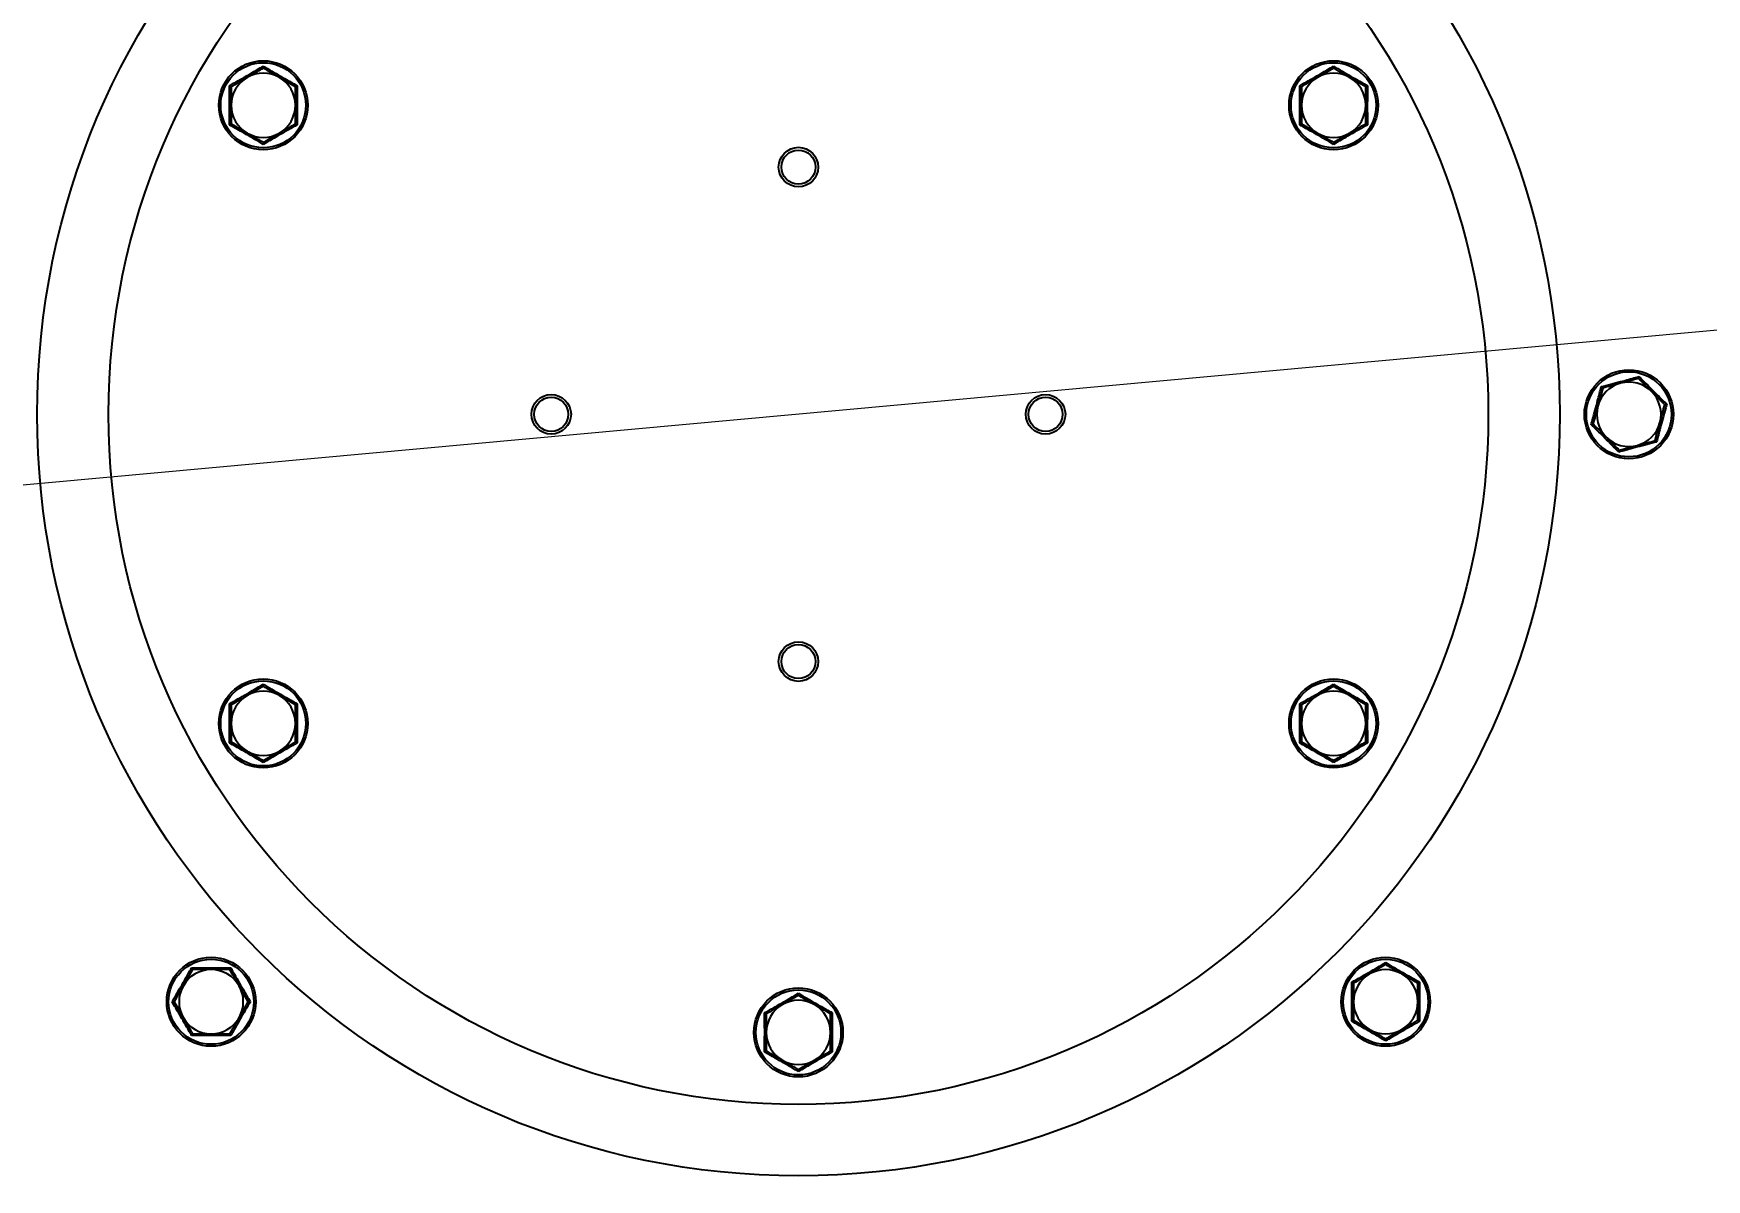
# Paper-space layout 'Sheet12' of a CAD drawing. Header units: millimetres. Extents: x 2 to 418, y -7 to 305.
# Drawn here: x 52.18 to 78.21, y 33.28 to 51.11 of the extents above; entities that cross this region are included whole.
import ezdxf

# ---------------------------------------------------------------- set-up
doc = ezdxf.new("R2010")
doc.units = ezdxf.units.MM
doc.styles.add('SLDTEXTSTYLE0', font='TXT', dxfattribs={"width": 0.75})
doc.dimstyles.new('SLDDIMSTYLE11', dxfattribs={"dimtxt": 2.116667, "dimasz": 1.5, "dimexe": 0, "dimexo": 0.0625, "dimgap": 0.529167, "dimtad": 1, "dimdec": 1, "dimlfac": 13, "dimrnd": 1e-09, "dimzin": 4, "dimdsep": 46, "dimtxsty": 'SLDTEXTSTYLE0', "dimsah": 1, "dimcen": 0, "dimadec": 0, "dimazin": 1, "dimtfac": 1, "dimtdec": 0, "dimtmove": 0, "dimatfit": 3, "dimfxl": 1, "dimfrac": 2, "dimtolj": 1, "dimtzin": 12, "dimarcsym": 0})

# ---------------------------------------------------------------- blocks, each defined once
blk = doc.blocks.new('_D_212')
at = {"color": 7, "linetype": 'Continuous', "lineweight": 18}
blk.add_line((97.557, 48.251), (30.606, 42.125), dxfattribs=at)
for points in [[(97.557, 48.251), (96.017, 48.612), (96.108, 47.616)], [(30.606, 42.125), (32.145, 41.763), (32.054, 42.759)]]:
    blk.add_solid(points, dxfattribs=at)
at = {"color": 7, "linetype": 'Continuous', "lineweight": 18, "char_height": 2.1167, "attachment_point": 1, "rotation": 5.228, "style": 'SLDTEXTSTYLE0'}
for s, insert in [('874.0', (88.654, 50.172)), ('%%c', (85.473, 49.881))]:
    blk.add_mtext(s, dxfattribs=dict(at, insert=insert))

psp = doc.layouts.new('Sheet12')

# ---------------------------------------------------------------- linework, layer by layer
at = {"color": 7, "linetype": 'Continuous', "lineweight": 25}
for p, q in [((72.4082, 50.5726), (72.1582, 50.4282)), ((55.2539, 50.2839), (55.2539, 49.9952)), ((56.2539, 50.2839), (56.0039, 50.4282)), ((72.9082, 50.2839), (72.6582, 50.4282)), ((56.2539, 49.7066), (56.2539, 49.9952)), ((55.2539, 49.7066), (55.5039, 49.5622)), ((71.9082, 49.7066), (72.1582, 49.5622)), ((72.4082, 49.4179), (72.6582, 49.5622)), ((76.5959, 45.5958), (76.5212, 45.317)), ((77.1536, 45.7452), (76.8748, 45.6705)), ((77.4124, 44.7793), (77.4871, 45.0581)), ((76.8547, 44.6299), (77.1336, 44.7046)), ((55.7539, 40.9572), (55.5039, 40.8129)), ((56.2539, 40.6685), (56.0039, 40.8129)), ((71.9082, 40.6685), (71.9082, 40.3798)), ((72.9082, 40.6685), (72.6582, 40.8129)), ((72.9082, 40.0912), (72.9082, 40.3798)), ((55.2539, 40.0912), (55.5039, 39.9468)), ((55.7539, 39.8025), (56.0039, 39.9468)), ((71.9082, 40.0912), (72.1582, 39.9468)), ((54.6544, 36.5495), (54.5101, 36.2995)), ((73.2191, 36.6269), (72.9691, 36.4826)), ((73.7191, 36.3382), (73.4691, 36.4826)), ((55.5204, 36.0495), (55.3761, 36.2995)), ((54.3657, 36.0495), (54.5101, 35.7995)), ((64.081, 36.1495), (63.831, 36.0052)), ((55.2318, 35.5495), (55.3761, 35.7995)), ((63.581, 35.8608), (63.581, 35.5722)), ((72.7191, 35.7609), (72.9691, 35.6165)), ((64.581, 35.2835), (64.581, 35.5722)), ((73.2191, 35.4722), (73.4691, 35.6165)), ((64.081, 34.9948), (64.331, 35.1391))]:
    psp.add_line(p, q, dxfattribs=at)
for centre, radius in [((64.081, 45.1875), 33.6154), ((64.081, 45.1875), 11.8462), ((64.081, 45.1875), 10.7346), ((55.7539, 49.9952), 0.6923), ((55.7539, 49.9952), 0.6619), ((72.4082, 49.9952), 0.6923), ((72.4082, 49.9952), 0.6619), ((64.081, 49.0337), 0.3077), ((64.081, 49.0337), 0.265), ((77.0042, 45.1875), 0.6923), ((77.0042, 45.1875), 0.6619), ((60.2349, 45.1875), 0.3077), ((60.2349, 45.1875), 0.265), ((67.9272, 45.1875), 0.3077), ((67.9272, 45.1875), 0.265), ((64.081, 41.3414), 0.3077), ((64.081, 41.3414), 0.265), ((55.7539, 40.3798), 0.6923), ((55.7539, 40.3798), 0.6619), ((72.4082, 40.3798), 0.6923), ((72.4082, 40.3798), 0.6619), ((54.9431, 36.0495), 0.6923), ((54.9431, 36.0495), 0.6619), ((73.2191, 36.0495), 0.6923), ((73.2191, 36.0495), 0.6619), ((64.081, 35.5722), 0.6923), ((64.081, 35.5722), 0.6619)]:
    psp.add_circle(centre, radius, dxfattribs=at)
for centre, start, end in [((55.7539, 49.9952), 120, 180), ((55.7539, 49.9952), 60, 120), ((55.7539, 49.9952), 0, 60), ((72.4082, 49.9952), 120, 180), ((72.4082, 49.9952), 60, 120), ((72.4082, 49.9952), 0, 60), ((55.7539, 49.9952), 180, 240), ((55.7539, 49.9952), 300, 0), ((72.4082, 49.9952), 180, 240), ((72.4082, 49.9952), 300, 0), ((55.7539, 49.9952), 240, 300), ((72.4082, 49.9952), 240, 300), ((77.0042, 45.1875), 105, 165), ((77.0042, 45.1875), 45, 105), ((77.0042, 45.1875), 165, 225), ((77.0042, 45.1875), 345, 45), ((77.0042, 45.1875), 285, 345), ((77.0042, 45.1875), 225, 285), ((55.7539, 40.3798), 60, 120), ((72.4082, 40.3798), 60, 120), ((55.7539, 40.3798), 120, 180), ((55.7539, 40.3798), 0, 60), ((72.4082, 40.3798), 120, 180), ((72.4082, 40.3798), 360, 60), ((55.7539, 40.3798), 180, 240), ((55.7539, 40.3798), 300, 0), ((72.4082, 40.3798), 180, 240), ((72.4082, 40.3798), 300, 360), ((55.7539, 40.3798), 240, 300), ((72.4082, 40.3798), 240, 300), ((54.9431, 36.0495), 90, 150), ((54.9431, 36.0495), 30, 90), ((73.2191, 36.0495), 120, 180), ((73.2191, 36.0495), 60, 120), ((73.2191, 36.0495), 360, 60), ((54.9431, 36.0495), 150, 210), ((54.9431, 36.0495), 330, 30), ((64.081, 35.5722), 120, 180), ((64.081, 35.5722), 60, 120), ((64.081, 35.5722), 0, 60), ((73.2191, 36.0495), 180, 240), ((73.2191, 36.0495), 300, 360), ((54.9431, 36.0495), 210, 270), ((54.9431, 36.0495), 270, 330), ((64.081, 35.5722), 180, 240), ((64.081, 35.5722), 300, 0), ((73.2191, 36.0495), 240, 300), ((64.081, 35.5722), 240, 300)]:
    psp.add_arc(centre, 0.5, start, end, dxfattribs=at)
for points, knots in [([(55.2268, 50.2995), (55.2488, 50.312), (55.3591, 50.3743), (55.5378, 50.4764), (55.6897, 50.566), (55.7539, 50.6038)], [0, 0, 0, 0, 0.1257521, 0.6310579, 1, 1, 1, 1]), ([(55.7539, 50.5726), (55.6914, 50.5365), (55.6089, 50.4889), (55.5243, 50.4401), (55.5039, 50.4282)], [0, 0, 0, 0, 0.75814858, 1, 1, 1, 1]), ([(55.7539, 50.6038), (55.7539, 50.6037), (55.7539, 50.5992), (55.7539, 50.5907), (55.7539, 50.5808), (55.7539, 50.574), (55.7539, 50.5731), (55.7539, 50.5726)], [0, 0, 0, 0, 0.0067129, 0.2676791, 0.5286892, 0.7638601, 1, 1, 1, 1]), ([(55.7539, 50.6038), (55.7756, 50.591), (55.8848, 50.5266), (56.0626, 50.423), (56.2161, 50.3362), (56.281, 50.2995)], [0, 0, 0, 0, 0.1257521, 0.6310579, 1, 1, 1, 1]), ([(56.0039, 50.4282), (55.998, 50.4317), (55.9135, 50.4804), (55.8308, 50.5282), (55.7539, 50.5726)], [0, 0, 0, 0, 0.0702148, 1, 1, 1, 1]), ([(71.8811, 50.2995), (71.9031, 50.312), (72.0135, 50.3743), (72.1921, 50.4764), (72.3441, 50.566), (72.4082, 50.6038)], [0, 0, 0, 0, 0.1257521, 0.6310579, 1, 1, 1, 1]), ([(72.4082, 50.6038), (72.43, 50.591), (72.5391, 50.5266), (72.7169, 50.423), (72.8705, 50.3362), (72.9353, 50.2995)], [0, 0, 0, 0, 0.1257521, 0.6310579, 1, 1, 1, 1]), ([(72.4082, 50.6038), (72.4082, 50.6037), (72.4082, 50.5992), (72.4082, 50.5907), (72.4082, 50.5808), (72.4082, 50.574), (72.4082, 50.5731), (72.4082, 50.5726)], [0, 0, 0, 0, 0.0067129, 0.2676791, 0.5286892, 0.7638601, 1, 1, 1, 1]), ([(72.6582, 50.4282), (72.6523, 50.4317), (72.5679, 50.4804), (72.4851, 50.5282), (72.4082, 50.5726)], [0, 0, 0, 0, 0.07021477, 1, 1, 1, 1]), ([(55.2268, 49.6909), (55.227, 49.7162), (55.2282, 49.8429), (55.2291, 50.0487), (55.2275, 50.2251), (55.2268, 50.2995)], [0, 0, 0, 0, 0.1257521, 0.6310579, 1, 1, 1, 1]), ([(55.2268, 50.2995), (55.2269, 50.2995), (55.2308, 50.2972), (55.2382, 50.293), (55.2468, 50.288), (55.2527, 50.2846), (55.2535, 50.2841), (55.2539, 50.2839)], [0, 0, 0, 0, 0.0067129, 0.2676791, 0.5286892, 0.7638601, 1, 1, 1, 1]), ([(55.5039, 50.4282), (55.4382, 50.3903), (55.3535, 50.3414), (55.2721, 50.2944), (55.2539, 50.2839)], [0, 0, 0, 0, 0.7762867, 1, 1, 1, 1]), ([(56.2539, 50.2839), (56.2543, 50.2841), (56.2551, 50.2846), (56.261, 50.288), (56.2696, 50.293), (56.2769, 50.2972), (56.2809, 50.2995), (56.281, 50.2995)], [0, 0, 0, 0, 0.2361399, 0.4713108, 0.7323209, 0.9932871, 1, 1, 1, 1]), ([(56.2539, 49.9952), (56.2539, 50.0021), (56.2539, 50.0996), (56.2539, 50.1951), (56.2539, 50.2839)], [0, 0, 0, 0, 0.07021477, 1, 1, 1, 1]), ([(56.281, 50.2995), (56.2807, 50.2743), (56.2795, 50.1476), (56.2787, 49.9418), (56.2803, 49.7654), (56.281, 49.6909)], [0, 0, 0, 0, 0.1257521, 0.6310579, 1, 1, 1, 1]), ([(71.8811, 49.6909), (71.8814, 49.7162), (71.8826, 49.8429), (71.8834, 50.0487), (71.8818, 50.2251), (71.8811, 50.2995)], [0, 0, 0, 0, 0.1257521, 0.6310579, 1, 1, 1, 1]), ([(71.9082, 50.2839), (71.9078, 50.2841), (71.907, 50.2846), (71.9011, 50.288), (71.8925, 50.293), (71.8852, 50.2972), (71.8812, 50.2995), (71.8811, 50.2995)], [0, 0, 0, 0, 0.2361399, 0.4713108, 0.7323209, 0.9932871, 1, 1, 1, 1]), ([(72.1582, 50.4282), (72.1523, 50.4248), (72.0679, 50.3761), (71.9851, 50.3283), (71.9082, 50.2839)], [0, 0, 0, 0, 0.0702148, 1, 1, 1, 1]), ([(71.9082, 50.2839), (71.9082, 50.2629), (71.9082, 50.1689), (71.9082, 50.0711), (71.9082, 49.9952)], [0, 0, 0, 0, 0.22371328, 1, 1, 1, 1]), ([(72.9353, 50.2995), (72.9352, 50.2995), (72.9313, 50.2972), (72.9239, 50.293), (72.9153, 50.288), (72.9094, 50.2846), (72.9086, 50.2841), (72.9082, 50.2839)], [0, 0, 0, 0, 0.0067129, 0.2676791, 0.5286892, 0.7638601, 1, 1, 1, 1]), ([(72.9082, 49.9952), (72.9082, 50.0711), (72.9082, 50.1689), (72.9082, 50.2629), (72.9082, 50.2839)], [0, 0, 0, 0, 0.7762867, 1, 1, 1, 1]), ([(72.9353, 50.2995), (72.9351, 50.2743), (72.9339, 50.1476), (72.933, 49.9418), (72.9346, 49.7654), (72.9353, 49.6909)], [0, 0, 0, 0, 0.1257521, 0.6310579, 1, 1, 1, 1]), ([(55.2539, 49.9952), (55.2539, 49.9884), (55.2539, 49.8909), (55.2539, 49.7954), (55.2539, 49.7066)], [0, 0, 0, 0, 0.0702148, 1, 1, 1, 1]), ([(71.9082, 49.9952), (71.9082, 49.9716), (71.9082, 49.8739), (71.9082, 49.7787), (71.9082, 49.7066)], [0, 0, 0, 0, 0.2418514, 1, 1, 1, 1]), ([(72.9082, 49.7066), (72.9082, 49.7787), (72.9082, 49.8739), (72.9082, 49.9716), (72.9082, 49.9952)], [0, 0, 0, 0, 0.7581486, 1, 1, 1, 1]), ([(55.2268, 49.6909), (55.2269, 49.691), (55.2308, 49.6932), (55.2382, 49.6975), (55.2468, 49.7024), (55.2527, 49.7059), (55.2535, 49.7063), (55.2539, 49.7066)], [0, 0, 0, 0, 0.0067129, 0.2676791, 0.5286892, 0.7638601, 1, 1, 1, 1]), ([(55.7539, 49.3866), (55.7321, 49.3995), (55.623, 49.4638), (55.4452, 49.5675), (55.2916, 49.6543), (55.2268, 49.6909)], [0, 0, 0, 0, 0.1257521, 0.6310579, 1, 1, 1, 1]), ([(55.5039, 49.5622), (55.5098, 49.5588), (55.5942, 49.5101), (55.677, 49.4623), (55.7539, 49.4179)], [0, 0, 0, 0, 0.0702148, 1, 1, 1, 1]), ([(56.281, 49.6909), (56.259, 49.6785), (56.1486, 49.6162), (55.97, 49.514), (55.818, 49.4244), (55.7539, 49.3866)], [0, 0, 0, 0, 0.1257521, 0.6310579, 1, 1, 1, 1]), ([(55.7539, 49.4179), (55.7721, 49.4284), (55.8535, 49.4754), (55.9382, 49.5243), (56.0039, 49.5622)], [0, 0, 0, 0, 0.2237133, 1, 1, 1, 1]), ([(56.0039, 49.5622), (56.0243, 49.574), (56.1089, 49.6229), (56.1914, 49.6705), (56.2539, 49.7066)], [0, 0, 0, 0, 0.24185142, 1, 1, 1, 1]), ([(56.2539, 49.7066), (56.2543, 49.7063), (56.2551, 49.7059), (56.261, 49.7024), (56.2696, 49.6975), (56.2769, 49.6932), (56.2809, 49.691), (56.281, 49.6909)], [0, 0, 0, 0, 0.2361399, 0.4713108, 0.7323209, 0.9932871, 1, 1, 1, 1]), ([(71.9082, 49.7066), (71.9078, 49.7063), (71.907, 49.7059), (71.9011, 49.7024), (71.8925, 49.6975), (71.8852, 49.6932), (71.8812, 49.691), (71.8811, 49.6909)], [0, 0, 0, 0, 0.2361399, 0.4713108, 0.7323209, 0.9932871, 1, 1, 1, 1]), ([(72.4082, 49.3866), (72.3865, 49.3995), (72.2773, 49.4638), (72.0995, 49.5675), (71.946, 49.6543), (71.8811, 49.6909)], [0, 0, 0, 0, 0.1257521, 0.6310579, 1, 1, 1, 1]), ([(72.1582, 49.5622), (72.1641, 49.5588), (72.2486, 49.5101), (72.3313, 49.4623), (72.4082, 49.4179)], [0, 0, 0, 0, 0.0702148, 1, 1, 1, 1]), ([(72.9353, 49.6909), (72.9133, 49.6785), (72.803, 49.6162), (72.6243, 49.514), (72.4724, 49.4244), (72.4082, 49.3866)], [0, 0, 0, 0, 0.1257521, 0.6310579, 1, 1, 1, 1]), ([(72.6582, 49.5622), (72.6641, 49.5656), (72.7486, 49.6144), (72.8313, 49.6621), (72.9082, 49.7066)], [0, 0, 0, 0, 0.0702148, 1, 1, 1, 1]), ([(72.9353, 49.6909), (72.9352, 49.691), (72.9313, 49.6932), (72.9239, 49.6975), (72.9153, 49.7024), (72.9094, 49.7059), (72.9086, 49.7063), (72.9082, 49.7066)], [0, 0, 0, 0, 0.0067129, 0.2676791, 0.5286892, 0.7638601, 1, 1, 1, 1]), ([(55.7539, 49.4179), (55.7539, 49.4174), (55.7539, 49.4165), (55.7539, 49.4097), (55.7539, 49.3998), (55.7539, 49.3913), (55.7539, 49.3867), (55.7539, 49.3866)], [0, 0, 0, 0, 0.2361399, 0.4713108, 0.7323209, 0.9932871, 1, 1, 1, 1]), ([(72.4082, 49.4179), (72.4082, 49.4174), (72.4082, 49.4165), (72.4082, 49.4097), (72.4082, 49.3998), (72.4082, 49.3913), (72.4082, 49.3867), (72.4082, 49.3866)], [0, 0, 0, 0, 0.2361399, 0.4713108, 0.7323209, 0.9932871, 1, 1, 1, 1]), ([(76.4163, 45.03), (76.4231, 45.0544), (76.457, 45.1765), (76.5111, 45.375), (76.5552, 45.5458), (76.5738, 45.6179)], [0, 0, 0, 0, 0.1257521, 0.6310579, 1, 1, 1, 1]), ([(76.5738, 45.6179), (76.5983, 45.6242), (76.721, 45.6559), (76.92, 45.7083), (77.0899, 45.7555), (77.1617, 45.7754)], [0, 0, 0, 0, 0.1257521, 0.6310579, 1, 1, 1, 1]), ([(76.5738, 45.6179), (76.5739, 45.6178), (76.5771, 45.6146), (76.5831, 45.6086), (76.5901, 45.6016), (76.5949, 45.5968), (76.5956, 45.5961), (76.5959, 45.5958)], [0, 0, 0, 0, 0.0067129, 0.2676791, 0.5286892, 0.7638601, 1, 1, 1, 1]), ([(76.8748, 45.6705), (76.8681, 45.6687), (76.774, 45.6435), (76.6817, 45.6188), (76.5959, 45.5958)], [0, 0, 0, 0, 0.0702148, 1, 1, 1, 1]), ([(77.1617, 45.7754), (77.1617, 45.7753), (77.1605, 45.7709), (77.1583, 45.7627), (77.1557, 45.7532), (77.154, 45.7466), (77.1537, 45.7457), (77.1536, 45.7452)], [0, 0, 0, 0, 0.0067129, 0.2676791, 0.5286892, 0.7638601, 1, 1, 1, 1]), ([(77.3577, 45.5411), (77.3041, 45.5947), (77.235, 45.6639), (77.1685, 45.7303), (77.1536, 45.7452)], [0, 0, 0, 0, 0.7762867, 1, 1, 1, 1]), ([(77.1617, 45.7754), (77.1794, 45.7574), (77.2682, 45.667), (77.413, 45.5208), (77.5389, 45.3972), (77.592, 45.3451)], [0, 0, 0, 0, 0.1257521, 0.6310579, 1, 1, 1, 1]), ([(76.5212, 45.317), (76.5194, 45.3103), (76.4942, 45.2162), (76.4695, 45.1239), (76.4465, 45.0381)], [0, 0, 0, 0, 0.0702148, 1, 1, 1, 1]), ([(77.5618, 45.337), (77.5108, 45.388), (77.4435, 45.4553), (77.3744, 45.5244), (77.3577, 45.5411)], [0, 0, 0, 0, 0.7581486, 1, 1, 1, 1]), ([(77.592, 45.3451), (77.5853, 45.3207), (77.5513, 45.1986), (77.4972, 45.0001), (77.4531, 44.8293), (77.4345, 44.7572)], [0, 0, 0, 0, 0.1257521, 0.6310579, 1, 1, 1, 1]), ([(77.4871, 45.0581), (77.4889, 45.0647), (77.5141, 45.1589), (77.5389, 45.2512), (77.5618, 45.337)], [0, 0, 0, 0, 0.07021477, 1, 1, 1, 1]), ([(77.592, 45.3451), (77.5919, 45.345), (77.5876, 45.3439), (77.5793, 45.3417), (77.5698, 45.3391), (77.5632, 45.3373), (77.5623, 45.3371), (77.5618, 45.337)], [0, 0, 0, 0, 0.0067129, 0.2676791, 0.5286892, 0.7638601, 1, 1, 1, 1]), ([(76.4465, 45.0381), (76.446, 45.038), (76.4451, 45.0378), (76.4385, 45.036), (76.429, 45.0334), (76.4208, 45.0312), (76.4164, 45.0301), (76.4163, 45.03)], [0, 0, 0, 0, 0.2361399, 0.4713108, 0.7323209, 0.9932871, 1, 1, 1, 1]), ([(76.8466, 44.5997), (76.829, 44.6177), (76.7402, 44.7081), (76.5953, 44.8543), (76.4694, 44.9779), (76.4163, 45.03)], [0, 0, 0, 0, 0.1257521, 0.6310579, 1, 1, 1, 1]), ([(76.4465, 45.0381), (76.4614, 45.0232), (76.5278, 44.9568), (76.597, 44.8876), (76.6506, 44.834)], [0, 0, 0, 0, 0.2237133, 1, 1, 1, 1]), ([(76.6506, 44.834), (76.6673, 44.8173), (76.7364, 44.7482), (76.8037, 44.6809), (76.8547, 44.6299)], [0, 0, 0, 0, 0.2418514, 1, 1, 1, 1]), ([(77.1336, 44.7046), (77.1402, 44.7064), (77.2343, 44.7316), (77.3266, 44.7563), (77.4124, 44.7793)], [0, 0, 0, 0, 0.0702148, 1, 1, 1, 1]), ([(77.4124, 44.7793), (77.4127, 44.779), (77.4134, 44.7783), (77.4182, 44.7735), (77.4252, 44.7665), (77.4312, 44.7605), (77.4344, 44.7573), (77.4345, 44.7572)], [0, 0, 0, 0, 0.2361399, 0.4713108, 0.7323209, 0.9932871, 1, 1, 1, 1]), ([(77.4345, 44.7572), (77.4101, 44.7509), (77.2874, 44.7192), (77.0884, 44.6668), (76.9184, 44.6196), (76.8466, 44.5997)], [0, 0, 0, 0, 0.1257521, 0.6310579, 1, 1, 1, 1]), ([(76.8547, 44.6299), (76.8546, 44.6294), (76.8544, 44.6285), (76.8526, 44.6219), (76.85, 44.6124), (76.8478, 44.6041), (76.8467, 44.5998), (76.8466, 44.5997)], [0, 0, 0, 0, 0.23613995, 0.47131079, 0.73232089, 0.99328712, 1, 1, 1, 1]), ([(55.2268, 40.6842), (55.2488, 40.6966), (55.3591, 40.7589), (55.5378, 40.861), (55.6897, 40.9506), (55.7539, 40.9885)], [0, 0, 0, 0, 0.1257521, 0.6310579, 1, 1, 1, 1]), ([(55.7539, 40.9572), (55.7539, 40.9577), (55.7539, 40.9586), (55.7539, 40.9654), (55.7539, 40.9753), (55.7539, 40.9838), (55.7539, 40.9883), (55.7539, 40.9885)], [0, 0, 0, 0, 0.2361399, 0.4713108, 0.7323209, 0.9932871, 1, 1, 1, 1]), ([(55.7539, 40.9885), (55.7756, 40.9756), (55.8848, 40.9113), (56.0626, 40.8076), (56.2161, 40.7208), (56.281, 40.6842)], [0, 0, 0, 0, 0.1257521, 0.6310579, 1, 1, 1, 1]), ([(56.0039, 40.8129), (55.998, 40.8163), (55.9135, 40.865), (55.8308, 40.9128), (55.7539, 40.9572)], [0, 0, 0, 0, 0.0702148, 1, 1, 1, 1]), ([(71.8811, 40.6842), (71.9031, 40.6966), (72.0135, 40.7589), (72.1921, 40.861), (72.3441, 40.9506), (72.4082, 40.9885)], [0, 0, 0, 0, 0.1257521, 0.6310579, 1, 1, 1, 1]), ([(72.4082, 40.9572), (72.39, 40.9467), (72.3086, 40.8997), (72.2239, 40.8508), (72.1582, 40.8129)], [0, 0, 0, 0, 0.22371328, 1, 1, 1, 1]), ([(72.4082, 40.9572), (72.4082, 40.9577), (72.4082, 40.9586), (72.4082, 40.9654), (72.4082, 40.9753), (72.4082, 40.9838), (72.4082, 40.9883), (72.4082, 40.9885)], [0, 0, 0, 0, 0.23613995, 0.47131079, 0.73232089, 0.99328712, 1, 1, 1, 1]), ([(72.4082, 40.9885), (72.43, 40.9756), (72.5391, 40.9113), (72.7169, 40.8076), (72.8705, 40.7208), (72.9353, 40.6842)], [0, 0, 0, 0, 0.1257521, 0.6310579, 1, 1, 1, 1]), ([(72.6582, 40.8129), (72.6523, 40.8163), (72.5679, 40.865), (72.4851, 40.9128), (72.4082, 40.9572)], [0, 0, 0, 0, 0.0702148, 1, 1, 1, 1]), ([(55.2268, 40.0755), (55.227, 40.1008), (55.2282, 40.2275), (55.2291, 40.4333), (55.2275, 40.6097), (55.2268, 40.6842)], [0, 0, 0, 0, 0.1257521, 0.6310579, 1, 1, 1, 1]), ([(55.2268, 40.6842), (55.2269, 40.6841), (55.2308, 40.6818), (55.2382, 40.6776), (55.2468, 40.6726), (55.2527, 40.6692), (55.2535, 40.6688), (55.2539, 40.6685)], [0, 0, 0, 0, 0.0067129, 0.2676791, 0.5286892, 0.7638601, 1, 1, 1, 1]), ([(55.5039, 40.8129), (55.498, 40.8094), (55.4135, 40.7607), (55.3308, 40.7129), (55.2539, 40.6685)], [0, 0, 0, 0, 0.0702148, 1, 1, 1, 1]), ([(55.2539, 40.6685), (55.2539, 40.5964), (55.2539, 40.5012), (55.2539, 40.4035), (55.2539, 40.3798)], [0, 0, 0, 0, 0.7581486, 1, 1, 1, 1]), ([(56.2539, 40.6685), (56.2543, 40.6688), (56.2551, 40.6692), (56.261, 40.6726), (56.2696, 40.6776), (56.2769, 40.6818), (56.2809, 40.6841), (56.281, 40.6842)], [0, 0, 0, 0, 0.2361399, 0.4713108, 0.7323209, 0.9932871, 1, 1, 1, 1]), ([(56.2539, 40.3798), (56.2539, 40.4035), (56.2539, 40.5012), (56.2539, 40.5964), (56.2539, 40.6685)], [0, 0, 0, 0, 0.2418514, 1, 1, 1, 1]), ([(56.281, 40.6842), (56.2807, 40.6589), (56.2795, 40.5322), (56.2787, 40.3264), (56.2803, 40.15), (56.281, 40.0755)], [0, 0, 0, 0, 0.1257521, 0.6310579, 1, 1, 1, 1]), ([(71.9082, 40.6685), (71.9078, 40.6688), (71.907, 40.6692), (71.9011, 40.6726), (71.8925, 40.6776), (71.8852, 40.6818), (71.8812, 40.6841), (71.8811, 40.6842)], [0, 0, 0, 0, 0.2361399, 0.4713108, 0.7323209, 0.9932871, 1, 1, 1, 1]), ([(71.8811, 40.0755), (71.8814, 40.1008), (71.8826, 40.2275), (71.8834, 40.4333), (71.8818, 40.6097), (71.8811, 40.6842)], [0, 0, 0, 0, 0.1257521, 0.6310579, 1, 1, 1, 1]), ([(72.1582, 40.8129), (72.1378, 40.801), (72.0532, 40.7522), (71.9707, 40.7046), (71.9082, 40.6685)], [0, 0, 0, 0, 0.2418514, 1, 1, 1, 1]), ([(72.9353, 40.6842), (72.9352, 40.6841), (72.9313, 40.6818), (72.9239, 40.6776), (72.9153, 40.6726), (72.9094, 40.6692), (72.9086, 40.6688), (72.9082, 40.6685)], [0, 0, 0, 0, 0.0067129, 0.2676791, 0.5286892, 0.7638601, 1, 1, 1, 1]), ([(72.9082, 40.3798), (72.9082, 40.3867), (72.9082, 40.4842), (72.9082, 40.5797), (72.9082, 40.6685)], [0, 0, 0, 0, 0.0702148, 1, 1, 1, 1]), ([(72.9353, 40.6842), (72.9351, 40.6589), (72.9339, 40.5322), (72.933, 40.3264), (72.9346, 40.15), (72.9353, 40.0755)], [0, 0, 0, 0, 0.1257521, 0.6310579, 1, 1, 1, 1]), ([(55.2539, 40.3798), (55.2539, 40.304), (55.2539, 40.2062), (55.2539, 40.1122), (55.2539, 40.0912)], [0, 0, 0, 0, 0.7762867, 1, 1, 1, 1]), ([(56.2539, 40.0912), (56.2539, 40.1122), (56.2539, 40.2062), (56.2539, 40.304), (56.2539, 40.3798)], [0, 0, 0, 0, 0.2237133, 1, 1, 1, 1]), ([(71.9082, 40.3798), (71.9082, 40.373), (71.9082, 40.2755), (71.9082, 40.18), (71.9082, 40.0912)], [0, 0, 0, 0, 0.0702148, 1, 1, 1, 1]), ([(55.2268, 40.0755), (55.2269, 40.0756), (55.2308, 40.0779), (55.2382, 40.0821), (55.2468, 40.0871), (55.2527, 40.0905), (55.2535, 40.0909), (55.2539, 40.0912)], [0, 0, 0, 0, 0.0067129, 0.2676791, 0.5286892, 0.7638601, 1, 1, 1, 1]), ([(55.7539, 39.7712), (55.7321, 39.7841), (55.623, 39.8484), (55.4452, 39.9521), (55.2916, 40.0389), (55.2268, 40.0755)], [0, 0, 0, 0, 0.1257521, 0.6310579, 1, 1, 1, 1]), ([(55.5039, 39.9468), (55.5098, 39.9434), (55.5942, 39.8947), (55.677, 39.8469), (55.7539, 39.8025)], [0, 0, 0, 0, 0.07021477, 1, 1, 1, 1]), ([(56.281, 40.0755), (56.259, 40.0631), (56.1486, 40.0008), (55.97, 39.8987), (55.818, 39.8091), (55.7539, 39.7712)], [0, 0, 0, 0, 0.1257521, 0.6310579, 1, 1, 1, 1]), ([(56.0039, 39.9468), (56.0098, 39.9503), (56.0942, 39.999), (56.177, 40.0468), (56.2539, 40.0912)], [0, 0, 0, 0, 0.0702148, 1, 1, 1, 1]), ([(56.2539, 40.0912), (56.2543, 40.0909), (56.2551, 40.0905), (56.261, 40.0871), (56.2696, 40.0821), (56.2769, 40.0779), (56.2809, 40.0756), (56.281, 40.0755)], [0, 0, 0, 0, 0.2361399, 0.4713108, 0.7323209, 0.9932871, 1, 1, 1, 1]), ([(71.9082, 40.0912), (71.9078, 40.0909), (71.907, 40.0905), (71.9011, 40.0871), (71.8925, 40.0821), (71.8852, 40.0779), (71.8812, 40.0756), (71.8811, 40.0755)], [0, 0, 0, 0, 0.23613995, 0.47131079, 0.73232089, 0.99328712, 1, 1, 1, 1]), ([(72.4082, 39.7712), (72.3865, 39.7841), (72.2773, 39.8484), (72.0995, 39.9521), (71.946, 40.0389), (71.8811, 40.0755)], [0, 0, 0, 0, 0.1257521, 0.6310579, 1, 1, 1, 1]), ([(72.1582, 39.9468), (72.1641, 39.9434), (72.2486, 39.8947), (72.3313, 39.8469), (72.4082, 39.8025)], [0, 0, 0, 0, 0.0702148, 1, 1, 1, 1]), ([(72.9353, 40.0755), (72.9133, 40.0631), (72.803, 40.0008), (72.6243, 39.8987), (72.4724, 39.8091), (72.4082, 39.7712)], [0, 0, 0, 0, 0.1257521, 0.6310579, 1, 1, 1, 1]), ([(72.4082, 39.8025), (72.4707, 39.8386), (72.5532, 39.8862), (72.6378, 39.935), (72.6582, 39.9468)], [0, 0, 0, 0, 0.7581486, 1, 1, 1, 1]), ([(72.6582, 39.9468), (72.7239, 39.9848), (72.8086, 40.0336), (72.89, 40.0807), (72.9082, 40.0912)], [0, 0, 0, 0, 0.7762867, 1, 1, 1, 1]), ([(72.9353, 40.0755), (72.9352, 40.0756), (72.9313, 40.0779), (72.9239, 40.0821), (72.9153, 40.0871), (72.9094, 40.0905), (72.9086, 40.0909), (72.9082, 40.0912)], [0, 0, 0, 0, 0.0067129, 0.2676791, 0.5286892, 0.7638601, 1, 1, 1, 1]), ([(55.7539, 39.7712), (55.7539, 39.7714), (55.7539, 39.7759), (55.7539, 39.7844), (55.7539, 39.7943), (55.7539, 39.8011), (55.7539, 39.802), (55.7539, 39.8025)], [0, 0, 0, 0, 0.0067129, 0.2676791, 0.5286892, 0.7638601, 1, 1, 1, 1]), ([(72.4082, 39.7712), (72.4082, 39.7714), (72.4082, 39.7759), (72.4082, 39.7844), (72.4082, 39.7943), (72.4082, 39.8011), (72.4082, 39.802), (72.4082, 39.8025)], [0, 0, 0, 0, 0.0067129, 0.2676791, 0.5286892, 0.7638601, 1, 1, 1, 1]), ([(54.3345, 36.0495), (54.3473, 36.0713), (54.4117, 36.1805), (54.5153, 36.3582), (54.6022, 36.5118), (54.6388, 36.5766)], [0, 0, 0, 0, 0.1257521, 0.6310579, 1, 1, 1, 1]), ([(54.6544, 36.5495), (54.6542, 36.5499), (54.6537, 36.5508), (54.6503, 36.5567), (54.6454, 36.5652), (54.6411, 36.5726), (54.6388, 36.5765), (54.6388, 36.5766)], [0, 0, 0, 0, 0.2361399, 0.4713108, 0.7323209, 0.9932871, 1, 1, 1, 1]), ([(54.6388, 36.5766), (54.664, 36.5764), (54.7908, 36.5752), (54.9965, 36.5743), (55.1729, 36.5759), (55.2474, 36.5766)], [0, 0, 0, 0, 0.1257521, 0.6310579, 1, 1, 1, 1]), ([(54.9431, 36.5495), (54.9195, 36.5495), (54.8218, 36.5495), (54.7266, 36.5495), (54.6544, 36.5495)], [0, 0, 0, 0, 0.2418514, 1, 1, 1, 1]), ([(55.2318, 36.5495), (55.2107, 36.5495), (55.1167, 36.5495), (55.019, 36.5495), (54.9431, 36.5495)], [0, 0, 0, 0, 0.2237133, 1, 1, 1, 1]), ([(55.2318, 36.5495), (55.232, 36.5499), (55.2325, 36.5508), (55.2359, 36.5567), (55.2408, 36.5652), (55.2451, 36.5726), (55.2473, 36.5765), (55.2474, 36.5766)], [0, 0, 0, 0, 0.2361399, 0.4713108, 0.7323209, 0.9932871, 1, 1, 1, 1]), ([(55.3761, 36.2995), (55.3727, 36.3055), (55.3239, 36.3899), (55.2762, 36.4726), (55.2318, 36.5495)], [0, 0, 0, 0, 0.0702148, 1, 1, 1, 1]), ([(55.2474, 36.5766), (55.2598, 36.5546), (55.3222, 36.4443), (55.4243, 36.2657), (55.5139, 36.1137), (55.5517, 36.0495)], [0, 0, 0, 0, 0.1257521, 0.6310579, 1, 1, 1, 1]), ([(72.692, 36.3539), (72.714, 36.3663), (72.8243, 36.4286), (73.003, 36.5307), (73.1549, 36.6203), (73.2191, 36.6582)], [0, 0, 0, 0, 0.1257521, 0.6310579, 1, 1, 1, 1]), ([(72.9691, 36.4826), (72.9632, 36.4791), (72.8787, 36.4304), (72.796, 36.3826), (72.7191, 36.3382)], [0, 0, 0, 0, 0.07021477, 1, 1, 1, 1]), ([(73.2191, 36.6582), (73.2191, 36.658), (73.2191, 36.6535), (73.2191, 36.645), (73.2191, 36.6351), (73.2191, 36.6283), (73.2191, 36.6274), (73.2191, 36.6269)], [0, 0, 0, 0, 0.0067129, 0.2676791, 0.5286892, 0.7638601, 1, 1, 1, 1]), ([(73.2191, 36.6582), (73.2408, 36.6453), (73.35, 36.5809), (73.5278, 36.4773), (73.6813, 36.3905), (73.7462, 36.3539)], [0, 0, 0, 0, 0.1257521, 0.6310579, 1, 1, 1, 1]), ([(73.4691, 36.4826), (73.4632, 36.486), (73.3787, 36.5347), (73.296, 36.5825), (73.2191, 36.6269)], [0, 0, 0, 0, 0.0702148, 1, 1, 1, 1]), ([(54.5101, 36.2995), (54.5067, 36.2936), (54.4579, 36.2092), (54.4102, 36.1265), (54.3657, 36.0495)], [0, 0, 0, 0, 0.0702148, 1, 1, 1, 1]), ([(72.7191, 36.3382), (72.7187, 36.3385), (72.7179, 36.3389), (72.712, 36.3423), (72.7034, 36.3473), (72.696, 36.3515), (72.6921, 36.3538), (72.692, 36.3539)], [0, 0, 0, 0, 0.2361399, 0.4713108, 0.7323209, 0.9932871, 1, 1, 1, 1]), ([(72.692, 35.7452), (72.6922, 35.7705), (72.6934, 35.8972), (72.6943, 36.103), (72.6927, 36.2794), (72.692, 36.3539)], [0, 0, 0, 0, 0.1257521, 0.6310579, 1, 1, 1, 1]), ([(72.7191, 36.3382), (72.7191, 36.3172), (72.7191, 36.2232), (72.7191, 36.1254), (72.7191, 36.0495)], [0, 0, 0, 0, 0.2237133, 1, 1, 1, 1]), ([(73.7462, 36.3539), (73.7461, 36.3538), (73.7421, 36.3515), (73.7348, 36.3473), (73.7262, 36.3423), (73.7203, 36.3389), (73.7195, 36.3385), (73.7191, 36.3382)], [0, 0, 0, 0, 0.0067129, 0.2676791, 0.5286892, 0.7638601, 1, 1, 1, 1]), ([(73.7191, 36.0495), (73.7191, 36.1254), (73.7191, 36.2232), (73.7191, 36.3172), (73.7191, 36.3382)], [0, 0, 0, 0, 0.7762867, 1, 1, 1, 1]), ([(73.7462, 36.3539), (73.7459, 36.3286), (73.7447, 36.2019), (73.7439, 35.9961), (73.7455, 35.8197), (73.7462, 35.7452)], [0, 0, 0, 0, 0.1257521, 0.6310579, 1, 1, 1, 1]), ([(54.6388, 35.5225), (54.6264, 35.5445), (54.564, 35.6548), (54.4619, 35.8334), (54.3723, 35.9854), (54.3345, 36.0495)], [0, 0, 0, 0, 0.1257521, 0.6310579, 1, 1, 1, 1]), ([(54.3657, 36.0495), (54.3653, 36.0495), (54.3643, 36.0495), (54.3575, 36.0495), (54.3476, 36.0495), (54.3391, 36.0495), (54.3346, 36.0495), (54.3345, 36.0495)], [0, 0, 0, 0, 0.2361399, 0.4713108, 0.7323209, 0.9932871, 1, 1, 1, 1]), ([(55.5517, 36.0495), (55.5389, 36.0278), (55.4745, 35.9186), (55.3708, 35.7409), (55.284, 35.5873), (55.2474, 35.5225)], [0, 0, 0, 0, 0.1257521, 0.6310579, 1, 1, 1, 1]), ([(55.3761, 35.7995), (55.3795, 35.8055), (55.4283, 35.8899), (55.476, 35.9726), (55.5204, 36.0495)], [0, 0, 0, 0, 0.0702148, 1, 1, 1, 1]), ([(55.5517, 36.0495), (55.5516, 36.0495), (55.5471, 36.0495), (55.5386, 36.0495), (55.5287, 36.0495), (55.5218, 36.0495), (55.5209, 36.0495), (55.5204, 36.0495)], [0, 0, 0, 0, 0.0067129, 0.2676791, 0.5286892, 0.7638601, 1, 1, 1, 1]), ([(63.554, 35.8765), (63.576, 35.8889), (63.6863, 35.9512), (63.8649, 36.0534), (64.0169, 36.143), (64.081, 36.1808)], [0, 0, 0, 0, 0.1257521, 0.6310579, 1, 1, 1, 1]), ([(63.831, 36.0052), (63.8251, 36.0017), (63.7407, 35.953), (63.658, 35.9052), (63.581, 35.8608)], [0, 0, 0, 0, 0.0702148, 1, 1, 1, 1]), ([(64.081, 36.1495), (64.081, 36.15), (64.081, 36.1509), (64.081, 36.1577), (64.081, 36.1676), (64.081, 36.1761), (64.081, 36.1807), (64.081, 36.1808)], [0, 0, 0, 0, 0.2361399, 0.4713108, 0.7323209, 0.9932871, 1, 1, 1, 1]), ([(64.081, 36.1808), (64.1028, 36.1679), (64.212, 36.1036), (64.3897, 35.9999), (64.5433, 35.9131), (64.6081, 35.8765)], [0, 0, 0, 0, 0.1257521, 0.6310579, 1, 1, 1, 1]), ([(64.331, 36.0052), (64.3106, 36.017), (64.226, 36.0658), (64.1435, 36.1134), (64.081, 36.1495)], [0, 0, 0, 0, 0.2418514, 1, 1, 1, 1]), ([(64.581, 35.8608), (64.5628, 35.8713), (64.4814, 35.9184), (64.3968, 35.9672), (64.331, 36.0052)], [0, 0, 0, 0, 0.2237133, 1, 1, 1, 1]), ([(72.7191, 36.0495), (72.7191, 36.0259), (72.7191, 35.9282), (72.7191, 35.833), (72.7191, 35.7609)], [0, 0, 0, 0, 0.2418514, 1, 1, 1, 1]), ([(73.7191, 35.7609), (73.7191, 35.833), (73.7191, 35.9282), (73.7191, 36.0259), (73.7191, 36.0495)], [0, 0, 0, 0, 0.7581486, 1, 1, 1, 1]), ([(54.5101, 35.7995), (54.5135, 35.7936), (54.5622, 35.7092), (54.61, 35.6265), (54.6544, 35.5495)], [0, 0, 0, 0, 0.0702148, 1, 1, 1, 1]), ([(63.581, 35.8608), (63.5806, 35.8611), (63.5798, 35.8615), (63.5739, 35.8649), (63.5654, 35.8699), (63.558, 35.8741), (63.5541, 35.8764), (63.554, 35.8765)], [0, 0, 0, 0, 0.2361399, 0.4713108, 0.7323209, 0.9932871, 1, 1, 1, 1]), ([(63.554, 35.2679), (63.5542, 35.2931), (63.5554, 35.4198), (63.5563, 35.6256), (63.5547, 35.802), (63.554, 35.8765)], [0, 0, 0, 0, 0.1257521, 0.6310579, 1, 1, 1, 1]), ([(64.581, 35.8608), (64.5815, 35.8611), (64.5823, 35.8615), (64.5882, 35.8649), (64.5967, 35.8699), (64.6041, 35.8741), (64.608, 35.8764), (64.6081, 35.8765)], [0, 0, 0, 0, 0.2361399, 0.4713108, 0.7323209, 0.9932871, 1, 1, 1, 1]), ([(64.581, 35.5722), (64.581, 35.579), (64.581, 35.6765), (64.581, 35.772), (64.581, 35.8608)], [0, 0, 0, 0, 0.0702148, 1, 1, 1, 1]), ([(64.6081, 35.8765), (64.6079, 35.8512), (64.6067, 35.7245), (64.6058, 35.5187), (64.6074, 35.3423), (64.6081, 35.2679)], [0, 0, 0, 0, 0.1257521, 0.6310579, 1, 1, 1, 1]), ([(72.7191, 35.7609), (72.7187, 35.7606), (72.7179, 35.7602), (72.712, 35.7568), (72.7034, 35.7518), (72.696, 35.7476), (72.6921, 35.7453), (72.692, 35.7452)], [0, 0, 0, 0, 0.23613995, 0.47131079, 0.73232089, 0.99328712, 1, 1, 1, 1]), ([(73.2191, 35.4409), (73.1973, 35.4538), (73.0882, 35.5181), (72.9104, 35.6218), (72.7568, 35.7086), (72.692, 35.7452)], [0, 0, 0, 0, 0.1257521, 0.6310579, 1, 1, 1, 1]), ([(73.7462, 35.7452), (73.7242, 35.7328), (73.6138, 35.6705), (73.4352, 35.5683), (73.2832, 35.4788), (73.2191, 35.4409)], [0, 0, 0, 0, 0.1257521, 0.6310579, 1, 1, 1, 1]), ([(73.4691, 35.6165), (73.475, 35.62), (73.5594, 35.6687), (73.6422, 35.7165), (73.7191, 35.7609)], [0, 0, 0, 0, 0.07021477, 1, 1, 1, 1]), ([(73.7462, 35.7452), (73.7461, 35.7453), (73.7421, 35.7476), (73.7348, 35.7518), (73.7262, 35.7568), (73.7203, 35.7602), (73.7195, 35.7606), (73.7191, 35.7609)], [0, 0, 0, 0, 0.0067129, 0.2676791, 0.5286892, 0.7638601, 1, 1, 1, 1]), ([(54.6388, 35.5225), (54.6388, 35.5226), (54.6411, 35.5265), (54.6454, 35.5339), (54.6503, 35.5424), (54.6537, 35.5483), (54.6542, 35.5491), (54.6544, 35.5495)], [0, 0, 0, 0, 0.0067129, 0.2676791, 0.5286892, 0.7638601, 1, 1, 1, 1]), ([(55.2474, 35.5225), (55.2221, 35.5227), (55.0954, 35.5239), (54.8896, 35.5248), (54.7132, 35.5232), (54.6388, 35.5225)], [0, 0, 0, 0, 0.1257521, 0.6310579, 1, 1, 1, 1]), ([(54.6544, 35.5495), (54.7266, 35.5495), (54.8218, 35.5495), (54.9195, 35.5495), (54.9431, 35.5495)], [0, 0, 0, 0, 0.7581486, 1, 1, 1, 1]), ([(54.9431, 35.5495), (55.019, 35.5495), (55.1167, 35.5495), (55.2107, 35.5495), (55.2318, 35.5495)], [0, 0, 0, 0, 0.7762867, 1, 1, 1, 1]), ([(55.2474, 35.5225), (55.2473, 35.5226), (55.2451, 35.5265), (55.2408, 35.5339), (55.2359, 35.5424), (55.2325, 35.5483), (55.232, 35.5491), (55.2318, 35.5495)], [0, 0, 0, 0, 0.0067129, 0.2676791, 0.5286892, 0.7638601, 1, 1, 1, 1]), ([(63.581, 35.5722), (63.581, 35.5653), (63.581, 35.4678), (63.581, 35.3723), (63.581, 35.2835)], [0, 0, 0, 0, 0.07021477, 1, 1, 1, 1]), ([(72.9691, 35.6165), (72.975, 35.6131), (73.0594, 35.5644), (73.1422, 35.5166), (73.2191, 35.4722)], [0, 0, 0, 0, 0.07021477, 1, 1, 1, 1]), ([(73.2191, 35.4722), (73.2191, 35.4717), (73.2191, 35.4708), (73.2191, 35.464), (73.2191, 35.4541), (73.2191, 35.4456), (73.2191, 35.4411), (73.2191, 35.4409)], [0, 0, 0, 0, 0.2361399, 0.4713108, 0.7323209, 0.9932871, 1, 1, 1, 1]), ([(63.554, 35.2679), (63.5541, 35.2679), (63.558, 35.2702), (63.5654, 35.2744), (63.5739, 35.2794), (63.5798, 35.2828), (63.5806, 35.2832), (63.581, 35.2835)], [0, 0, 0, 0, 0.00671288, 0.26767911, 0.52868921, 0.76386005, 1, 1, 1, 1]), ([(64.081, 34.9636), (64.0593, 34.9764), (63.9501, 35.0408), (63.7724, 35.1444), (63.6188, 35.2312), (63.554, 35.2679)], [0, 0, 0, 0, 0.1257521, 0.6310579, 1, 1, 1, 1]), ([(63.581, 35.2835), (63.6435, 35.2474), (63.726, 35.1998), (63.8106, 35.151), (63.831, 35.1391)], [0, 0, 0, 0, 0.7581486, 1, 1, 1, 1]), ([(64.6081, 35.2679), (64.5861, 35.2554), (64.4758, 35.1931), (64.2972, 35.091), (64.1452, 35.0014), (64.081, 34.9636)], [0, 0, 0, 0, 0.1257521, 0.6310579, 1, 1, 1, 1]), ([(64.331, 35.1391), (64.337, 35.1426), (64.4214, 35.1913), (64.5041, 35.2391), (64.581, 35.2835)], [0, 0, 0, 0, 0.07021477, 1, 1, 1, 1]), ([(64.6081, 35.2679), (64.608, 35.2679), (64.6041, 35.2702), (64.5967, 35.2744), (64.5882, 35.2794), (64.5823, 35.2828), (64.5815, 35.2832), (64.581, 35.2835)], [0, 0, 0, 0, 0.00671288, 0.26767911, 0.52868921, 0.76386005, 1, 1, 1, 1]), ([(63.831, 35.1391), (63.8968, 35.1012), (63.9814, 35.0523), (64.0628, 35.0053), (64.081, 34.9948)], [0, 0, 0, 0, 0.7762867, 1, 1, 1, 1]), ([(64.081, 34.9636), (64.081, 34.9637), (64.081, 34.9682), (64.081, 34.9767), (64.081, 34.9866), (64.081, 34.9934), (64.081, 34.9943), (64.081, 34.9948)], [0, 0, 0, 0, 0.0067129, 0.2676791, 0.5286892, 0.7638601, 1, 1, 1, 1])]:
    psp.add_open_spline(points, degree=3, knots=knots, dxfattribs=at)

# ---------------------------------------------------------------- dimensions: what is measured, and where the dimension line sits
at = {"color": 7, "linetype": 'Continuous', "lineweight": 18}
dim = psp.add_diameter_dim_2p(p1=(97.5566, 48.2506), p2=(30.6055, 42.1245), dimstyle='SLDDIMSTYLE11', dxfattribs=at)
dim.commit()
dim.dimension.update_dxf_attribs({"geometry": '_D_212', "text_midpoint": (90.8699, 47.6387), "dimtype": 163})

doc.saveas('drawing.dxf')
